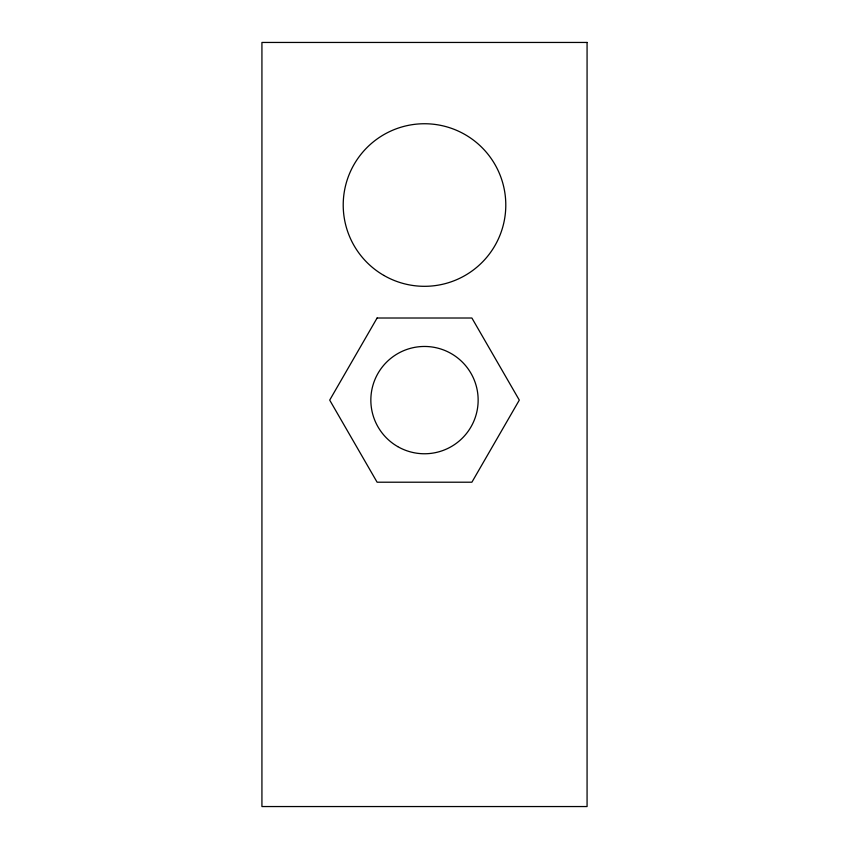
<?xml version="1.0" encoding="UTF-8"?>
<svg xmlns="http://www.w3.org/2000/svg" width="849" height="849" viewBox="0 0 849 849"><rect width="100%" height="100%" fill="white"/><g stroke="black" fill="none" stroke-linecap="round" stroke-linejoin="round"><path stroke-width="1.27" d="M377.105 318.014L329.699 400.112L377.105 482.211L471.895 482.211L519.301 400.112L471.895 318.014L377.105 318.014M587.073 42.45L261.927 42.45L261.927 806.55L587.073 806.55L587.073 42.45M383.854 275.426A81.292 81.292 0 0 0 505.792 205.023A81.292 81.292 0 0 0 383.854 134.63A81.292 81.292 0 0 0 383.854 275.426M397.672 446.574A53.646 53.646 0 0 0 478.146 400.112A53.646 53.646 0 0 0 397.672 353.651A53.646 53.646 0 0 0 397.672 446.574"/></g></svg>
